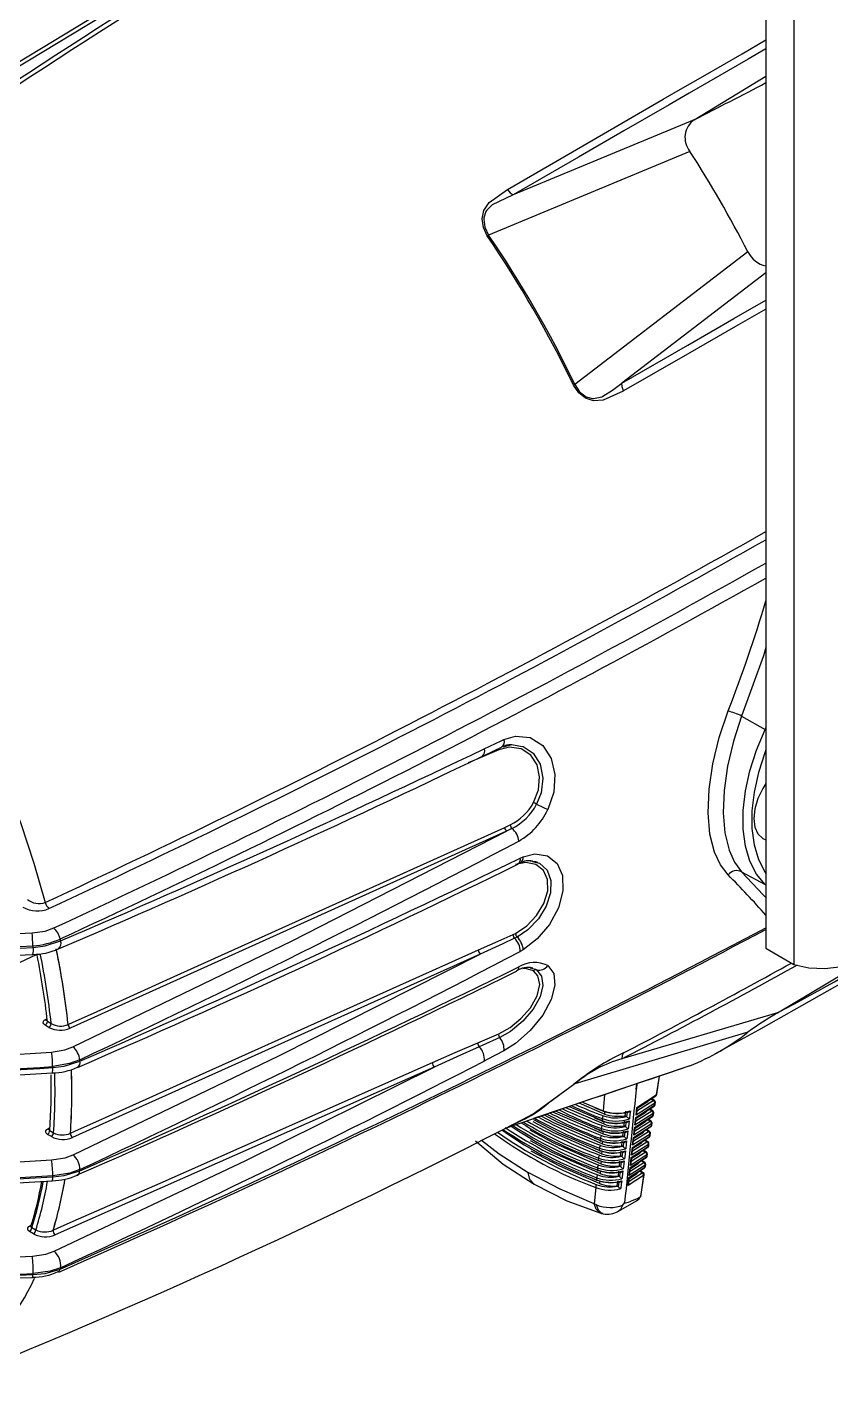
# Model space of a CAD drawing. Extents: x 6 to 134, y 1 to 99.
# Drawn here: x 16.5 to 20.31, y 8.55 to 15.04 of the extents above; entities that cross this region are included whole.
import ezdxf

# ---------------------------------------------------------------- set-up
doc = ezdxf.new("R2010")
doc.units = 0
doc.header["$MEASUREMENT"] = 0
doc.layers.add('OBJECT', color=7, linetype='CONTINUOUS')

msp = doc.modelspace()

# ---------------------------------------------------------------- linework, layer by layer
at = {"layer": 'OBJECT'}
for p, q in [((20.0011, 18.0055), (20.0011, 10.679)), ((20.1341, 17.9288), (20.1341, 10.6023)), ((17.4294, 15.4469), (14.4238, 13.6277)), ((19.6613, 14.6071), (20.0011, 14.8134)), ((19.6613, 14.6071), (18.8026, 14.2508)), ((19.6411, 14.4569), (18.685, 14.0604)), ((18.8025, 14.2507), (18.8026, 14.2508)), ((19.9161, 13.9806), (19.0946, 13.351)), ((20.0011, 13.8808), (19.3183, 13.3576)), ((19.3183, 13.3576), (19.3182, 13.3575)), ((19.8863, 11.7798), (19.9977, 11.716)), ((19.9977, 11.716), (20.0011, 11.7233)), ((20.0011, 11.7141), (19.9977, 11.716)), ((18.7339, 11.6203), (18.6357, 11.5776)), ((18.6357, 11.5776), (18.5892, 11.5576)), ((18.7714, 11.2346), (16.7009, 10.3001)), ((18.7625, 11.252), (18.7883, 11.2636)), ((18.7969, 11.2465), (18.7714, 11.2346)), ((18.8363, 11.1063), (18.8504, 11.1126)), ((18.8248, 11.0784), (18.8356, 11.083)), ((19.8863, 11.0418), (19.9977, 10.9806)), ((20.0011, 10.9791), (19.9977, 10.9806)), ((20.0011, 10.9773), (19.9977, 10.9806)), ((15.5264, 10.7092), (16.5206, 10.7514)), ((18.8025, 10.7442), (18.8138, 10.7494)), ((18.8213, 10.7321), (18.8093, 10.7263)), ((16.5406, 10.6479), (15.5492, 10.1844)), ((18.6465, 10.6516), (16.7119, 9.7822)), ((18.8504, 10.6721), (18.8363, 10.6642)), ((20.0011, 10.679), (20.1341, 10.6023)), ((20.0563, 10.3721), (20.5529, 10.6697)), ((16.5822, 10.34), (16.5918, 10.3461)), ((16.5934, 10.3329), (16.6116, 10.322)), ((20.0563, 10.3721), (19.3183, 10.1548)), ((16.601, 10.3039), (16.5828, 10.3147)), ((18.6357, 10.2312), (18.7339, 10.2733)), ((19.9161, 10.2804), (19.0946, 10.0355)), ((15.6444, 10.1275), (16.6133, 10.1866)), ((19.3182, 10.1548), (19.3183, 10.1548)), ((15.6474, 10.0325), (16.6166, 10.0875)), ((18.428, 10.1152), (16.6297, 9.3201)), ((19.6411, 10.1216), (18.8984, 9.871)), ((19.4944, 10.0719), (19.4807, 9.9835)), ((19.4832, 9.9868), (19.4965, 10.0726)), ((19.6411, 10.1216), (19.631, 10.1181)), ((19.3864, 10.0089), (19.3895, 10.0366)), ((19.2353, 9.893), (19.1152, 9.9441)), ((19.1315, 9.9496), (19.2289, 9.9085)), ((19.2364, 9.985), (19.2289, 9.9085)), ((19.3842, 9.8767), (19.4731, 9.9345)), ((19.4745, 9.9437), (19.3854, 9.8873)), ((19.3896, 9.9242), (19.4807, 9.9835)), ((19.3898, 9.9078), (19.4672, 9.9567)), ((19.3913, 9.9206), (19.4414, 9.9522)), ((19.3916, 9.9232), (19.4788, 9.9799)), ((19.4414, 9.9522), (19.4419, 9.956)), ((19.4439, 9.9555), (19.4441, 9.9574)), ((19.4672, 9.9567), (19.4544, 9.9641)), ((19.4722, 9.9572), (19.4571, 9.9659)), ((19.4731, 9.9345), (19.4745, 9.9437)), ((19.4756, 9.9378), (19.477, 9.947)), ((18.7663, 9.8263), (18.9011, 9.8719)), ((19.2318, 9.8459), (19.0522, 9.9229)), ((19.0678, 9.9281), (19.2243, 9.8618)), ((19.2253, 9.8712), (19.2243, 9.8618)), ((19.2362, 9.9052), (19.2353, 9.893)), ((19.3337, 9.885), (19.3362, 9.9066)), ((19.3395, 9.8817), (19.3337, 9.885)), ((19.3423, 9.8794), (19.3449, 9.9017)), ((19.3788, 9.8291), (19.4655, 9.8856)), ((19.467, 9.8948), (19.38, 9.8398)), ((19.38, 9.8398), (19.3842, 9.8767)), ((19.3808, 9.8281), (19.4636, 9.882)), ((19.3831, 9.8481), (19.3862, 9.8757)), ((19.3845, 9.8603), (19.4596, 9.9078)), ((19.3854, 9.8873), (19.3896, 9.9242)), ((19.3859, 9.8731), (19.4338, 9.9033)), ((19.3862, 9.8757), (19.4712, 9.931)), ((19.3885, 9.8956), (19.3916, 9.9232)), ((19.4338, 9.9033), (19.4343, 9.907)), ((19.4363, 9.9066), (19.4366, 9.9085)), ((19.457, 9.8594), (19.4421, 9.868)), ((19.4596, 9.9078), (19.4469, 9.9152)), ((19.4646, 9.9083), (19.4496, 9.9169)), ((19.4655, 9.8856), (19.467, 9.8948)), ((19.468, 9.8889), (19.4695, 9.8981)), ((16.5939, 9.8218), (16.6058, 9.8291)), ((16.6049, 9.8148), (16.623, 9.804)), ((19.2207, 9.8245), (19.2198, 9.8151)), ((19.2293, 9.8111), (19.2284, 9.7988)), ((19.2327, 9.8582), (19.2318, 9.8459)), ((19.3229, 9.79), (19.3254, 9.8116)), ((19.3283, 9.8375), (19.3308, 9.8591)), ((19.3337, 9.8344), (19.3283, 9.8375)), ((19.3309, 9.7847), (19.3336, 9.807)), ((19.3366, 9.832), (19.3393, 9.8543)), ((19.3734, 9.7816), (19.458, 9.8367)), ((19.3737, 9.7652), (19.4445, 9.81)), ((19.4594, 9.8459), (19.3746, 9.7923)), ((19.3746, 9.7923), (19.3788, 9.8291)), ((19.3751, 9.778), (19.4186, 9.8055)), ((19.3754, 9.7806), (19.456, 9.8331)), ((19.3777, 9.8006), (19.3808, 9.8282)), ((19.3791, 9.8128), (19.4521, 9.8589)), ((19.3805, 9.8255), (19.4262, 9.8544)), ((19.4186, 9.8055), (19.4192, 9.8091)), ((19.4211, 9.8088), (19.4214, 9.8106)), ((19.4262, 9.8544), (19.4268, 9.8581)), ((19.4287, 9.8577), (19.429, 9.8595)), ((19.4445, 9.81), (19.4318, 9.8173)), ((19.4494, 9.8105), (19.4345, 9.8191)), ((19.4521, 9.8589), (19.4394, 9.8663)), ((19.458, 9.8367), (19.4594, 9.8459)), ((19.4605, 9.8399), (19.4619, 9.8492)), ((16.6124, 9.7859), (16.5943, 9.7967)), ((19.2162, 9.7778), (19.2153, 9.7684)), ((19.2259, 9.7641), (19.2251, 9.7518)), ((19.3176, 9.7424), (19.32, 9.7641)), ((19.322, 9.7399), (19.3176, 9.7424)), ((19.3279, 9.7871), (19.3229, 9.79)), ((19.3252, 9.7373), (19.3279, 9.7597)), ((19.3626, 9.6866), (19.4428, 9.7388)), ((19.4442, 9.7481), (19.3638, 9.6973)), ((19.368, 9.7341), (19.4504, 9.7877)), ((19.3683, 9.7177), (19.4369, 9.7611)), ((19.4518, 9.797), (19.3692, 9.7448)), ((19.3692, 9.7448), (19.3734, 9.7816)), ((19.3698, 9.7305), (19.4111, 9.7566)), ((19.37, 9.7331), (19.4485, 9.7842)), ((19.3723, 9.7531), (19.3754, 9.7806)), ((19.4111, 9.7566), (19.4116, 9.7602)), ((19.4136, 9.7599), (19.4138, 9.7616)), ((19.4369, 9.7611), (19.4243, 9.7684)), ((19.4419, 9.7616), (19.427, 9.7702)), ((19.4428, 9.7388), (19.4442, 9.7481)), ((19.4453, 9.7421), (19.4468, 9.7514)), ((19.4504, 9.7877), (19.4518, 9.797)), ((19.4529, 9.791), (19.4543, 9.8003)), ((15.6445, 9.6163), (16.6137, 9.6752)), ((19.2072, 9.6845), (19.2063, 9.675)), ((19.2117, 9.7312), (19.2108, 9.7217)), ((19.2226, 9.7171), (19.2217, 9.7047)), ((19.3122, 9.6949), (19.3146, 9.7166)), ((19.3161, 9.6926), (19.3122, 9.6949)), ((19.3195, 9.6899), (19.3222, 9.7124)), ((19.3573, 9.6391), (19.4352, 9.6898)), ((19.4367, 9.6992), (19.3585, 9.6497)), ((19.3585, 9.6497), (19.3626, 9.6866)), ((19.3593, 9.6381), (19.4333, 9.6863)), ((19.3615, 9.6581), (19.3647, 9.6856)), ((19.3629, 9.6702), (19.4294, 9.7122)), ((19.3638, 9.6973), (19.368, 9.7341)), ((19.3644, 9.683), (19.4035, 9.7077)), ((19.3647, 9.6856), (19.4409, 9.7352)), ((19.3669, 9.7056), (19.37, 9.7331)), ((19.4035, 9.7077), (19.404, 9.7112)), ((19.406, 9.711), (19.4063, 9.7127)), ((19.4294, 9.7122), (19.4167, 9.7195)), ((19.4343, 9.7127), (19.4194, 9.7213)), ((19.4352, 9.6898), (19.4367, 9.6992)), ((19.4377, 9.6931), (19.4392, 9.7025)), ((19.2028, 9.6379), (19.2019, 9.6284)), ((19.2162, 9.6236), (19.2153, 9.6104)), ((19.2193, 9.67), (19.2185, 9.6575)), ((19.3014, 9.5999), (19.3039, 9.6215)), ((19.3068, 9.6474), (19.3092, 9.6691)), ((19.3102, 9.6454), (19.3068, 9.6474)), ((19.3079, 9.5952), (19.3107, 9.6178)), ((19.3137, 9.6426), (19.3164, 9.6651)), ((19.3519, 9.5915), (19.4276, 9.6409)), ((19.3522, 9.5752), (19.4142, 9.6144)), ((19.4291, 9.6503), (19.3531, 9.6022)), ((19.3531, 9.6022), (19.3573, 9.6391)), ((19.3536, 9.588), (19.3883, 9.6099)), ((19.3539, 9.5906), (19.4257, 9.6373)), ((19.3562, 9.6105), (19.3593, 9.6381)), ((19.3575, 9.6227), (19.4218, 9.6633)), ((19.359, 9.6355), (19.3959, 9.6588)), ((19.3883, 9.6099), (19.3889, 9.6133)), ((19.3909, 9.6132), (19.3911, 9.6148)), ((19.3959, 9.6588), (19.3965, 9.6623)), ((19.3984, 9.6621), (19.3987, 9.6637)), ((19.4142, 9.6144), (19.4017, 9.6217)), ((19.4192, 9.6149), (19.4044, 9.6234)), ((19.4218, 9.6633), (19.4092, 9.6706)), ((19.4267, 9.6638), (19.4119, 9.6723)), ((19.4276, 9.6409), (19.4291, 9.6503)), ((19.4301, 9.6442), (19.4316, 9.6536)), ((19.1939, 9.5446), (19.1866, 9.4672)), ((19.1983, 9.5912), (19.1974, 9.5817)), ((19.213, 9.5765), (19.2121, 9.5632)), ((19.296, 9.5524), (19.2985, 9.574)), ((19.2983, 9.551), (19.296, 9.5524)), ((19.3043, 9.5982), (19.3014, 9.5999)), ((19.302, 9.5479), (19.3048, 9.5706)), ((19.4215, 9.6014), (19.3477, 9.5547)), ((19.3477, 9.5547), (19.3519, 9.5915)), ((19.3508, 9.563), (19.3539, 9.5906)), ((19.4215, 9.6014), (19.4058, 9.4998)), ((19.4084, 9.5034), (19.424, 9.6047)), ((19.3015, 9.432), (19.3881, 9.482)), ((19.4058, 9.4998), (19.4056, 9.4997)), ((19.1982, 9.462), (19.1866, 9.4672)), ((19.2204, 9.4217), (19.2291, 9.4199)), ((19.3231, 9.4611), (19.3312, 9.4714)), ((16.5081, 9.3618), (16.5168, 9.3671)), ((16.5147, 9.3606), (16.5145, 9.36)), ((16.5199, 9.3544), (16.5386, 9.3432)), ((16.528, 9.325), (16.5093, 9.3362)), ((15.5284, 9.1744), (16.5223, 9.2185))]:
    msp.add_line(p, q, dxfattribs=at)
at = {"layer": 'OBJECT', "flags": 128}
for points in [[(14.4135, 13.6453), (14.4347, 13.6581), (14.5197, 13.7096), (14.8596, 13.9153), (16.2193, 14.7383), (17.419, 15.4645)], [(18.775, 14.2762), (19.0838, 14.4549), (19.2994, 14.5796), (19.5142, 14.7039), (19.6079, 14.7581), (19.7014, 14.8122), (19.888, 14.92), (20.0011, 14.9853)], [(20.0011, 14.9426), (19.9173, 14.8942), (19.7305, 14.7864), (19.6368, 14.7323), (19.543, 14.6781), (19.3278, 14.554), (19.1118, 14.4293), (18.8025, 14.2507)], [(18.6797, 14.0572), (18.6612, 14.0961), (18.6551, 14.1366), (18.6631, 14.176), (18.6893, 14.2145), (18.775, 14.2762)], [(18.8026, 14.2508), (18.8026, 14.2508), (18.7998, 14.2496), (18.7035, 14.2031), (18.677, 14.178), (18.6728, 14.1713), (18.6633, 14.1418), (18.6627, 14.1354), (18.6676, 14.0971), (18.685, 14.0604), (18.685, 14.0604)], [(18.775, 14.2762), (18.7881, 14.261), (18.8025, 14.2507)], [(19.3182, 13.3575), (19.6317, 13.5385), (19.8493, 13.6642), (20.0011, 13.7518)], [(20.0011, 13.7096), (19.8573, 13.6267), (19.6398, 13.5015), (19.3264, 13.321)], [(14.7243, 13.5876), (14.8685, 13.4876), (15.0113, 13.3771), (15.1522, 13.2565), (15.2904, 13.1265), (15.4254, 12.9876), (15.5564, 12.8405), (15.6829, 12.6858), (15.8043, 12.5244), (15.92, 12.3569), (16.0295, 12.1841), (16.1323, 12.0068), (16.2279, 11.8259), (16.3159, 11.6421), (16.3958, 11.4564), (16.4673, 11.2696), (16.53, 11.0825), (16.5837, 10.8961)], [(19.3264, 13.321), (19.3237, 13.3194), (19.2302, 13.2776), (19.1834, 13.2742), (19.1459, 13.2867), (19.1137, 13.3123), (19.0892, 13.348)], [(19.0946, 13.351), (19.0946, 13.351), (19.1178, 13.3173), (19.1486, 13.2939), (19.179, 13.2852), (19.1842, 13.285), (19.2225, 13.2933), (19.2274, 13.2956), (19.2737, 13.3241), (19.3183, 13.3576), (19.3183, 13.3576)], [(19.3264, 13.321), (19.3199, 13.3399), (19.3182, 13.3575)], [(20.0011, 12.104), (19.9892, 12.0653), (19.8863, 11.7798)], [(19.822, 11.0264), (19.7853, 11.0742), (19.7573, 11.1343), (19.7359, 11.2204), (19.7272, 11.3203), (19.7315, 11.4329), (19.7488, 11.5534), (19.7792, 11.6786), (19.822, 11.8042)], [(19.8863, 11.7798), (19.8469, 11.6606), (19.8191, 11.542), (19.8031, 11.4275), (19.7992, 11.3208), (19.8072, 11.226), (19.8269, 11.1443), (19.8526, 11.0872), (19.8863, 11.0418)], [(19.9977, 10.9806), (19.9566, 11.0305), (19.9251, 11.0919), (19.9037, 11.1636), (19.8929, 11.244), (19.8929, 11.3316), (19.9037, 11.4245), (19.9251, 11.5208), (19.9566, 11.6187), (19.9977, 11.716)], [(18.6552, 11.5881), (18.7106, 11.6146), (18.7479, 11.6315)], [(18.6657, 11.6248), (18.7454, 11.6625), (18.7591, 11.6689)], [(18.8989, 11.3699), (18.9222, 11.43), (18.9282, 11.4911), (18.9161, 11.5478), (18.8861, 11.5943), (18.8406, 11.6246), (18.7849, 11.6329), (18.7339, 11.6203)], [(18.7546, 11.6344), (18.796, 11.6443), (18.8379, 11.6375)], [(18.7591, 11.6689), (18.8134, 11.6847), (18.8835, 11.6773), (18.9427, 11.6396), (18.9829, 11.5785), (19.0006, 11.5022), (18.9949, 11.419), (18.9669, 11.3361)], [(18.8379, 11.6375), (18.8505, 11.6354), (18.8981, 11.6038), (18.9312, 11.5517), (18.9439, 11.4859), (18.9348, 11.4161), (18.9133, 11.3622)], [(20.0011, 11.619), (19.9961, 11.6056), (19.9658, 11.5117), (19.9453, 11.4192), (19.9349, 11.33), (19.9349, 11.246), (19.9453, 11.1687), (19.9658, 11.1), (19.9961, 11.041), (20.0011, 11.0335)], [(20.0011, 11.4595), (19.9867, 11.4366), (19.9636, 11.3885), (19.9491, 11.3396), (19.9442, 11.2933), (19.9491, 11.2527), (19.9636, 11.2206), (19.9867, 11.1992), (20.0011, 11.1929)], [(16.692, 10.3174), (16.7159, 10.3282), (16.8116, 10.3714), (17.1946, 10.5443), (18.7625, 11.252)], [(16.7149, 10.2112), (17.7542, 10.7145), (18.7714, 11.2346)], [(18.8504, 11.1126), (18.905, 11.1259), (18.9653, 11.1164), (19.0108, 11.0807), (19.0364, 11.0233), (19.0387, 10.9505), (19.0171, 10.8699), (18.9743, 10.7911), (18.9165, 10.723), (18.8504, 10.6721)], [(20.1341, 10.6023), (20.205, 10.5855), (20.2815, 10.5824), (20.3624, 10.5931), (20.4466, 10.6173), (20.5326, 10.6548), (20.6194, 10.7048), (20.7055, 10.7668), (20.7896, 10.8397), (20.8706, 10.9225), (20.947, 11.0139), (21.018, 11.1125)], [(18.8138, 10.7494), (18.8672, 10.7849), (18.914, 10.834), (18.9487, 10.8917), (18.9664, 10.9509), (18.9652, 11.0049), (18.9459, 11.048), (18.9107, 11.0759), (18.8633, 11.0851), (18.8138, 11.0755)], [(18.8944, 11.0898), (18.9268, 11.0822), (18.9632, 11.0498), (18.9818, 11.0008), (18.9803, 10.9416), (18.9596, 10.8786), (18.922, 10.8181), (18.8718, 10.7662), (18.8213, 10.7321)], [(18.9189, 11.0849), (18.9108, 11.0888), (18.8834, 11.0925)], [(19.8863, 11.0418), (19.9889, 10.9327), (20.0011, 10.9188)], [(16.5206, 10.7514), (16.583, 10.7606), (16.6235, 10.775)], [(16.5264, 10.6826), (16.5835, 10.6908), (16.6563, 10.7137)], [(18.6375, 10.6713), (18.7454, 10.7192), (18.8025, 10.7442)], [(18.8093, 10.7263), (18.753, 10.7006), (18.6465, 10.6516)], [(15.5303, 10.6083), (16.1621, 10.6335), (16.5246, 10.6496)], [(16.7029, 9.8021), (16.7269, 9.8129), (16.8228, 9.856), (17.2064, 10.0282), (18.6375, 10.6713)], [(16.7154, 9.6997), (17.6906, 10.1683), (18.6465, 10.6516)], [(18.9669, 10.5968), (18.9949, 10.5589), (19.0006, 10.5034), (18.9829, 10.4354), (18.9427, 10.3614), (18.8835, 10.2889), (18.8134, 10.2273), (18.7591, 10.193)], [(18.8989, 10.5714), (18.8605, 10.5835), (18.8477, 10.582)], [(18.8828, 10.5868), (18.9078, 10.5799), (18.9133, 10.5767)], [(19.7586, 10.179), (19.968, 10.2925), (20.4956, 10.5916)], [(18.7339, 10.2733), (18.7877, 10.3032), (18.8394, 10.3453), (18.8846, 10.3972), (18.9161, 10.4535), (18.9284, 10.5063), (18.92, 10.548), (18.8989, 10.5714)], [(18.9133, 10.5767), (18.9377, 10.5464), (18.9436, 10.5025), (18.9302, 10.449), (18.8979, 10.3906), (18.8492, 10.3334), (18.7903, 10.2847), (18.7388, 10.2553)], [(16.5828, 10.3147), (16.5769, 10.3198), (16.574, 10.3257), (16.5746, 10.3318), (16.5786, 10.3374), (16.5822, 10.34)], [(16.5887, 10.3401), (16.5888, 10.339), (16.5886, 10.3383)], [(16.6133, 10.1866), (16.6768, 10.1972), (16.7149, 10.2112)], [(18.4193, 10.1369), (18.5277, 10.1845), (18.6357, 10.2312)], [(18.6418, 10.2117), (18.5351, 10.1638), (18.428, 10.1152)], [(18.7388, 10.2553), (18.6557, 10.218), (18.6418, 10.2117)], [(18.7591, 10.193), (18.6795, 10.1514), (18.6657, 10.1443)], [(16.7471, 10.1497), (16.699, 10.1318), (16.6186, 10.1179)], [(16.619, 10.113), (16.6739, 10.1202), (16.7477, 10.1431)], [(16.6211, 9.3423), (16.6453, 9.3529), (16.7418, 9.3955), (17.1278, 9.5658), (18.4193, 10.1369)], [(19.3264, 10.183), (19.3199, 10.1712), (19.3182, 10.1548)], [(16.6255, 9.2422), (17.5354, 9.6719), (18.428, 10.1152)], [(18.8465, 9.8672), (18.898, 9.8934), (19.0892, 10.0332)], [(19.0946, 10.0355), (19.0946, 10.0355), (18.9694, 9.9439)], [(18.8994, 9.8672), (19.0171, 9.8046), (19.2108, 9.7217)], [(19.2251, 9.7518), (18.9981, 9.8502), (18.9357, 9.8836)], [(18.9501, 9.8884), (19.0147, 9.8539), (19.2153, 9.7684)], [(19.2284, 9.7988), (19.0012, 9.8968), (18.991, 9.9022)], [(19.0053, 9.907), (19.0124, 9.9032), (19.2198, 9.8151)], [(19.2342, 9.9056), (19.2332, 9.9049), (19.2322, 9.9044), (19.2313, 9.9043), (19.2305, 9.9046), (19.2299, 9.9051), (19.2294, 9.906), (19.229, 9.9072), (19.2289, 9.9085)], [(19.3395, 9.8817), (19.342, 9.8797), (19.3423, 9.8794)], [(19.3583, 9.9074), (19.3564, 9.8922), (19.3538, 9.8706)], [(16.5943, 9.7967), (16.5885, 9.8016), (16.5857, 9.8074), (16.5863, 9.8134), (16.5902, 9.8189), (16.5939, 9.8218)], [(16.6005, 9.821), (16.6005, 9.8208), (16.6002, 9.8198)], [(16.6007, 9.821), (16.6006, 9.8197), (16.602, 9.817), (16.6049, 9.8148)], [(19.2185, 9.6575), (18.9916, 9.7572), (18.8827, 9.8158)], [(19.2217, 9.7047), (18.9949, 9.8036), (18.8972, 9.8561)], [(19.2252, 9.8122), (19.2242, 9.8114), (19.2232, 9.811), (19.2223, 9.8109), (19.2215, 9.8111), (19.2208, 9.8117), (19.2203, 9.8126), (19.22, 9.8137), (19.2198, 9.8151)], [(19.2297, 9.8589), (19.2287, 9.8581), (19.2277, 9.8577), (19.2268, 9.8576), (19.226, 9.8578), (19.2253, 9.8584), (19.2248, 9.8593), (19.2245, 9.8604), (19.2243, 9.8618)], [(19.3337, 9.8344), (19.3363, 9.8324), (19.3366, 9.832)], [(19.3467, 9.8126), (19.3448, 9.7974), (19.3421, 9.7759)], [(19.3525, 9.86), (19.3506, 9.8448), (19.348, 9.8232)], [(18.6246, 9.7652), (18.7558, 9.6558), (18.9018, 9.5599)], [(18.6522, 9.7683), (18.7359, 9.7039), (18.8739, 9.6162)], [(19.2153, 9.6104), (18.9882, 9.7108), (18.885, 9.7666)], [(19.2207, 9.7655), (19.2197, 9.7647), (19.2187, 9.7643), (19.2178, 9.7642), (19.217, 9.7644), (19.2163, 9.765), (19.2158, 9.7659), (19.2154, 9.767), (19.2153, 9.7684)], [(19.322, 9.7399), (19.3246, 9.7378), (19.3252, 9.7373)], [(19.3279, 9.7871), (19.3305, 9.7851), (19.3309, 9.7847)], [(19.3408, 9.7652), (19.339, 9.7501), (19.3363, 9.7285)], [(16.6137, 9.6752), (16.6776, 9.6857), (16.7154, 9.6997)], [(19.2121, 9.5632), (19.0236, 9.6451), (18.8873, 9.7173)], [(19.2118, 9.6721), (19.2107, 9.6713), (19.2097, 9.6709), (19.2088, 9.6708), (19.208, 9.671), (19.2073, 9.6716), (19.2068, 9.6725), (19.2065, 9.6736), (19.2063, 9.675)], [(19.2162, 9.7187), (19.2152, 9.718), (19.2142, 9.7176), (19.2133, 9.7175), (19.2125, 9.7177), (19.2118, 9.7183), (19.2113, 9.7192), (19.2109, 9.7203), (19.2108, 9.7217)], [(19.3161, 9.6926), (19.3188, 9.6906), (19.3195, 9.6899)], [(19.335, 9.7178), (19.3331, 9.7027), (19.3304, 9.6811)], [(16.6186, 9.5952), (16.6739, 9.6016), (16.7471, 9.6236)], [(16.7477, 9.6296), (16.6998, 9.6123), (16.619, 9.5996)], [(19.1866, 9.4672), (19.0253, 9.5368), (18.8739, 9.6162)], [(18.9021, 9.5605), (18.882, 9.5818), (18.8739, 9.6162)], [(19.2073, 9.6254), (19.2063, 9.6246), (19.2053, 9.6242), (19.2044, 9.6241), (19.2035, 9.6244), (19.2029, 9.6249), (19.2023, 9.6258), (19.202, 9.627), (19.2019, 9.6284)], [(19.3102, 9.6454), (19.3129, 9.6433), (19.3137, 9.6426)], [(19.3232, 9.6232), (19.3212, 9.608), (19.3185, 9.5865)], [(19.3291, 9.6705), (19.3272, 9.6554), (19.3245, 9.6338)], [(15.6474, 9.5212), (15.6853, 9.5233), (16.6162, 9.5764)], [(15.6497, 9.5394), (15.7541, 9.5454), (16.172, 9.5694), (16.6186, 9.5952)], [(16.619, 9.5996), (16.5145, 9.5932), (16.0967, 9.5674), (15.6498, 9.5399)], [(18.9018, 9.5599), (19.0578, 9.4814), (19.2188, 9.4222)], [(19.2029, 9.5787), (19.2019, 9.578), (19.2009, 9.5775), (19.1999, 9.5774), (19.1991, 9.5777), (19.1984, 9.5783), (19.1979, 9.5791), (19.1976, 9.5803), (19.1974, 9.5817)], [(19.2983, 9.551), (19.3011, 9.5489), (19.302, 9.5479)], [(19.3043, 9.5982), (19.307, 9.5961), (19.3079, 9.5952)], [(19.3172, 9.5758), (19.3153, 9.5607), (19.3125, 9.5392)], [(19.4058, 9.4998), (19.4076, 9.5015), (19.4083, 9.5035)], [(19.2191, 9.4236), (19.2132, 9.4245), (19.1963, 9.4413), (19.1866, 9.4672)], [(19.2298, 9.4215), (19.222, 9.4224), (19.2073, 9.4376), (19.1982, 9.462)], [(19.3012, 9.4326), (19.3134, 9.4423), (19.3231, 9.4611)], [(16.5093, 9.3362), (16.503, 9.3415), (16.5001, 9.3477), (16.5008, 9.354), (16.505, 9.3595), (16.5081, 9.3618)], [(16.5149, 9.3609), (16.5147, 9.3583), (16.5164, 9.3561), (16.5199, 9.3544)], [(16.5223, 9.2185), (16.5856, 9.228), (16.6255, 9.2422)], [(16.5246, 9.1315), (16.5828, 9.137), (16.6541, 9.1579)], [(16.6563, 9.1645), (16.6061, 9.1473), (16.5264, 9.137)], [(16.6463, 9.1464), (16.6462, 9.1464), (16.6444, 9.1454)]]:
    msp.add_lwpolyline(points, dxfattribs=at)
at = {"layer": 'OBJECT'}
for centre, radius, start, end in [((44.0406, -27.3935), 50.4077, 119.94158, 125.57753), ((43.9747, -27.293), 50.2674, 119.93387, 125.58395), ((10.8929, 32.0007), 19.4787, 296.75319, 297.87843), ((19.7206, 14.5227), 0.1032, 125.09091, 219.60329), ((14.5554, 11.2032), 6.0375, 27.38934, 32.61065), ((18.4842, 14.3911), 0.3869, 300.34855, 301.26219), ((13.936, 10.8456), 5.7286, 25.90089, 34.0991), ((14.4924, 11.1668), 5.0942, 25.38835, 34.61164), ((20.0247, 14.0319), 0.1201, 205.26039, 258.67656), ((19.2817, 13.0098), 0.3891, 118.73981, 119.64853), ((-4.1197, 55.3367), 49.0266, 294.9793, 299.47184), ((-3.8011, 54.73), 48.3754, 294.94484, 299.47419), ((-3.6718, 54.5533), 48.2539, 294.87206, 299.37942), ((-3.9151, 55.0986), 48.9112, 294.86881, 299.27304), ((14.2082, 14.0215), 6.0358, 338.44784, 343.69296), ((19.6188, 11.1712), 0.6649, 66.27053, 72.20594), ((-3.923, 58.7731), 52.2801, 293.18082, 295.59898), ((18.6354, 11.6137), 0.0322, 307.16119, 20.09113), ((18.7511, 11.6234), 0.0175, 174.61154, 190.18509), ((18.7273, 11.6584), 0.0334, 307.7955, 18.24478), ((18.7889, 11.5649), 0.0784, 86.12551, 121.47841), ((-2.7626, 56.0431), 49.3447, 293.16177, 295.72368), ((18.6812, 11.4857), 0.2466, 295.73586, 331.97509), ((18.6818, 11.4787), 0.2592, 296.36121, 333.27997), ((18.6279, 10.8472), 0.5887, 61.00038, 62.58941), ((25.6245, 25.1076), 15.2963, 243.97608, 244.19926), ((18.6637, 11.4772), 0.3344, 299.83222, 335.04149), ((18.7896, 11.255), 0.0273, 186.2975, 228.22951), ((18.8156, 11.2666), 0.0275, 186.271, 227.05029), ((18.7417, 11.1767), 0.089, 6.75922, 51.6738), ((-5.8292, 58.0883), 52.9886, 295.21774, 297.73408), ((-5.1465, 60.3615), 54.7836, 293.55623, 295.96192), ((18.8095, 11.101), 0.0273, 305.18075, 11.15479), ((18.8212, 11.109), 0.0295, 298.78675, 7.00202), ((-1.7792, 52.9847), 46.6982, 293.35975, 296.18246), ((18.8772, 11.0081), 0.0855, 78.16665, 119.24144), ((19.8636, 10.9944), 0.0525, 64.38799, 142.4549), ((16.7734, 7.9767), 4.3121, 41.53659, 45.01039), ((16.5541, 10.979), 0.0881, 230.9654, 289.67846), ((16.5462, 10.9959), 0.1398, 240.51043, 293.10717), ((16.6354, 10.9076), 0.0529, 192.5832, 229.51181), ((-4.0011, 56.1503), 51.3315, 293.72763, 297.87815), ((15.9059, 10.6806), 0.6188, 0.87784, 6.57228), ((16.4951, 11.0792), 0.3903, 274.34005, 294.04909), ((16.5629, 10.7043), 0.0931, 11.46022, 49.40082), ((16.6241, 10.7019), 0.0343, 310.09522, 20.19138), ((-3.4456, 54.8916), 49.9662, 293.71163, 297.98577), ((12.3911, 9.7149), 4.3805, 13.18006, 13.30198), ((18.8296, 10.7443), 0.0271, 180.27747, 221.65563), ((18.7486, 10.663), 0.0877, 0.82419, 46.16613), ((18.843, 10.7518), 0.0294, 184.65023, 222.11576), ((18.7566, 10.6636), 0.0942, 5.21104, 46.6734), ((8.3086, 32.1591), 24.7523, 298.33375, 299.96363), ((11.9784, 113.4835), 102.8939, 271.977969, 272.532392), ((12.1309, 112.1779), 101.5905, 271.918401, 272.479814), ((12.3404, 9.6884), 4.3025, 13.35947, 13.46189), ((16.4331, 10.671), 0.094, 346.72759, 7.07999), ((16.5257, 10.9403), 0.2905, 269.7747, 294.45182), ((13.0413, 9.942), 3.5735, 6.27922, 11.37207), ((12.9984, 9.9266), 3.6348, 6.24505, 11.52785), ((13.0389, 9.9282), 3.6738, 6.0805, 11.74903), ((13.0126, 9.924), 3.7001, 6.10143, 11.66234), ((-5.841, 57.8558), 53.2542, 295.09799, 297.60591), ((18.6644, 10.6717), 0.0268, 180.86171, 228.38853), ((-5.3415, 59.9288), 54.941, 293.70589, 296.10095), ((18.8727, 10.4949), 0.093, 75.85792, 125.4895), ((18.8074, 10.5903), 0.0227, 300.33789, 0.74484), ((18.9039, 10.4733), 0.1387, 63.00168, 122.18478), ((18.9251, 10.6265), 0.0512, 256.63357, 324.63989), ((4.0101, 39.817), 33.3794, 297.29731, 298.91876), ((4.292, 39.2444), 32.72, 297.35414, 298.93526), ((-3.6307, 56.2435), 50.8921, 293.58937, 296.17559), ((18.9102, 10.5627), 0.0143, 77.46136, 142.34826), ((16.5867, 10.3462), 0.00768, 233.78079, 296.82533), ((16.57, 10.3344), 0.0235, 303.09069, 356.31675), ((16.5976, 10.3405), 0.00865, 183.01666, 241.49685), ((16.5882, 10.3235), 0.0235, 303.09076, 356.31668), ((16.6563, 10.3971), 0.0874, 239.28314, 293.94001), ((20.6467, 9.3168), 1.2093, 119.22437, 127.16811), ((16.6548, 10.4021), 0.112, 241.31622, 294.31188), ((16.7004, 10.2988), 0.0205, 114.44906, 115.19238), ((16.7182, 10.3204), 0.0267, 186.62657, 229.51981), ((16.7191, 10.3204), 0.0273, 186.36059, 228.22876), ((18.7589, 10.2705), 0.0252, 173.73366, 217.15498), ((19.2, 11.2028), 1.1677, 292.19049, 307.82025), ((16.6544, 10.1402), 0.0933, 5.83638, 49.55906), ((18.6611, 10.2284), 0.0255, 173.7662, 220.79988), ((18.5838, 10.1532), 0.0824, 353.77253, 45.23908), ((18.6779, 10.2011), 0.0815, 354.29222, 41.66298), ((16.1065, 10.1127), 0.5121, 0.57773, 8.2984), ((-4.7847, 55.6881), 51.2266, 294.74318, 297.2438), ((16.7216, 10.1368), 0.0269, 304.14907, 13.49202), ((13.3162, 9.8617), 3.4431, 4.68767, 4.79865), ((18.4452, 10.1346), 0.0259, 174.88253, 228.68706), ((19.8002, 9.17), 1.1183, 115.06415, 129.4775), ((19.4793, 9.5835), 0.5935, 105.74056, 130.40292), ((-34.4867, 852.2729), 843.7042, 273.4067583, 273.472675), ((-25.0858, 749.7983), 740.8601, 273.1519508, 273.2270255), ((13.9549, 10.0059), 2.6569, 355.87614, 1.58296), ((16.6139, 10.3797), 0.2919, 270.52065, 294.77419), ((16.5691, 10.1047), 0.0506, 339.95676, 9.50044), ((13.2594, 9.833), 3.3712, 4.76416, 4.84713), ((13.9393, 9.9959), 2.6905, 355.9103, 1.93496), ((13.9237, 9.994), 2.7857, 356.04757, 2.24803), ((13.9526, 9.9937), 2.757, 356.01587, 2.24184), ((153.0129, -387.0524), 418.9688, 108.562965, 108.669339), ((19.1082, 9.9961), 0.0417, 109.00319, 117.05738), ((67.8927, 4.7519), 48.7903, 173.81454, 174.4491), ((18.5786, 10.4058), 0.605, 291.10391, 310.23265), ((19.6688, 11.1176), 1.323, 243.61024, 250.41082), ((19.4701, 9.9527), 0.00496, 65.35684, 125.28429), ((19.4603, 9.9443), 0.0143, 357.72348, 60.92426), ((19.4657, 9.9394), 0.01, 303.06007, 351.19813), ((19.4685, 9.9347), 0.00462, 305.64027, 357.52622), ((19.4672, 9.9485), 0.01, 351.19813, 60.00269), ((19.471, 9.9388), 0.00472, 296.78044, 348.78199), ((19.4724, 9.9479), 0.00472, 296.75914, 348.80441), ((19.4733, 9.9883), 0.01, 303.06007, 351.19813), ((19.4761, 9.9837), 0.00462, 305.6399, 357.5266), ((19.4786, 9.9877), 0.00472, 296.77345, 348.78496), ((20.0362, 11.9264), 2.345, 241.12964, 249.41362), ((19.9068, 11.6431), 1.989, 241.65415, 249.68302), ((19.7811, 11.3647), 1.639, 242.38519, 250.00793), ((19.2445, 9.8713), 0.0193, 136.32074, 180.29282), ((19.2903, 10.0496), 0.1898, 249.95722, 289.52672), ((19.2951, 10.0871), 0.1904, 249.64132, 289.35626), ((19.2897, 10.0542), 0.1795, 250.78467, 286.09795), ((19.2946, 10.0776), 0.1823, 250.65428, 285.71076), ((19.2998, 10.0783), 0.1962, 250.79284, 279.93609), ((19.379, 9.9155), 0.0515, 224.50148, 240.66248), ((19.3465, 9.9164), 0.0148, 264.00454, 322.69414), ((19.4625, 9.9038), 0.00496, 65.34996, 125.29117), ((19.4527, 9.8954), 0.0143, 357.72292, 60.92482), ((19.4582, 9.8904), 0.01, 303.06007, 351.19813), ((19.4609, 9.8858), 0.00462, 305.63751, 357.5256), ((19.4596, 9.8996), 0.01, 351.19813, 60.00269), ((19.4634, 9.8898), 0.00472, 296.77552, 348.78618), ((19.4648, 9.899), 0.00472, 296.75914, 348.80441), ((4.2903, 38.0522), 31.722, 291.57754, 297.31412), ((16.5987, 9.8287), 0.00838, 235.39823, 284.41343), ((16.5815, 9.8163), 0.0235, 303.0905, 356.31677), ((16.5996, 9.8055), 0.0235, 303.09025, 356.31702), ((16.6649, 9.8846), 0.0908, 242.51081, 294.60573), ((19.8533, 11.3699), 1.9047, 234.58097, 249.85895), ((19.9794, 11.6518), 2.2036, 236.22136, 249.24095), ((19.8097, 11.3314), 1.8083, 235.81381, 250.35704), ((19.941, 11.6187), 2.1139, 237.38126, 249.56133), ((19.8142, 11.4049), 1.8336, 237.91831, 250.63862), ((19.9236, 11.6382), 2.0809, 238.9759, 249.86316), ((19.2868, 9.9943), 0.1913, 249.50095, 288.23739), ((19.2399, 9.8246), 0.0192, 136.09274, 180.28081), ((19.2862, 10.003), 0.1901, 249.86466, 288.978), ((19.291, 10.0407), 0.1909, 249.57171, 288.80102), ((19.2863, 9.984), 0.1823, 250.43038, 284.6572), ((19.2855, 10.0074), 0.1796, 250.67366, 285.55678), ((19.2904, 10.0308), 0.1823, 250.54474, 285.18734), ((19.2967, 10.0317), 0.1968, 250.75296, 279.24606), ((19.3348, 9.8221), 0.0152, 265.27496, 321.26624), ((19.3726, 9.8667), 0.05, 223.98901, 240.53376), ((19.3407, 9.8692), 0.015, 264.60952, 322.01224), ((19.4474, 9.806), 0.00496, 65.33137, 125.30514), ((19.4376, 9.7976), 0.0143, 357.72091, 60.92316), ((19.4444, 9.8018), 0.01, 351.19813, 60.00269), ((19.4549, 9.8549), 0.00496, 65.3395, 125.29701), ((19.4451, 9.8465), 0.0143, 357.72121, 60.92286), ((19.4506, 9.8415), 0.01, 303.06007, 351.19813), ((19.4533, 9.8369), 0.00462, 305.63687, 357.52623), ((19.452, 9.8507), 0.01, 351.19813, 60.00269), ((19.4558, 9.8409), 0.00472, 296.78264, 348.77979), ((19.4573, 9.8501), 0.00472, 296.76221, 348.80535), ((16.6658, 9.8841), 0.1118, 241.46154, 294.36287), ((16.7091, 9.7876), 0.0158, 113.0133, 113.96862), ((16.7288, 9.8022), 0.0261, 180.36771, 229.7226), ((16.7297, 9.8023), 0.0268, 180.30072, 228.40975), ((19.8729, 11.4001), 1.9758, 234.08999, 249.89962), ((19.2307, 9.7313), 0.019, 135.64414, 180.25275), ((19.2827, 9.9479), 0.1917, 249.42731, 287.66644), ((19.2353, 9.7779), 0.0191, 135.87012, 180.2651), ((19.282, 9.9564), 0.1903, 249.76962, 288.42147), ((19.2772, 9.9138), 0.1796, 250.44634, 284.4434), ((19.2821, 9.9371), 0.1823, 250.31277, 284.11904), ((19.2814, 9.9606), 0.1796, 250.56078, 285.00542), ((19.2904, 9.9368), 0.1962, 250.54317, 277.95105), ((19.2935, 9.9843), 0.1965, 250.65103, 278.60356), ((19.3601, 9.77), 0.0478, 223.09626, 240.11412), ((19.329, 9.7749), 0.0153, 265.87862, 320.57955), ((19.3666, 9.8187), 0.0494, 223.62392, 240.24616), ((19.4398, 9.7571), 0.00496, 65.35236, 125.28877), ((19.43, 9.7487), 0.0143, 357.72348, 60.92426), ((19.4354, 9.7436), 0.01, 303.06007, 351.19813), ((19.4382, 9.739), 0.00462, 305.65037, 357.50901), ((19.4369, 9.7529), 0.01, 351.19813, 60.00269), ((19.4407, 9.743), 0.00472, 296.7613, 348.80627), ((19.4421, 9.7523), 0.00472, 296.76679, 348.79676), ((19.443, 9.7925), 0.01, 303.06007, 351.19813), ((19.4458, 9.7879), 0.00462, 305.64597, 357.51342), ((19.4483, 9.7919), 0.00472, 296.75914, 348.80441), ((19.4497, 9.8012), 0.00472, 296.78492, 348.77751), ((16.1049, 9.6012), 0.5141, 359.82322, 8.26839), ((16.6565, 9.6301), 0.0912, 359.73683, 49.77679), ((19.2744, 9.855), 0.1924, 249.27343, 286.49921), ((19.2262, 9.6846), 0.0189, 135.41558, 180.2402), ((19.2738, 9.8631), 0.1906, 249.56296, 287.29234), ((19.2785, 9.9015), 0.1921, 249.35253, 287.08598), ((19.2779, 9.9097), 0.1904, 249.6676, 287.86094), ((19.2731, 9.8669), 0.1795, 250.3302, 283.87009), ((19.278, 9.8901), 0.1822, 250.18993, 283.57371), ((19.2873, 9.8892), 0.1958, 250.43101, 277.28579), ((19.354, 9.7218), 0.047, 222.68635, 239.85427), ((19.3231, 9.7279), 0.0155, 266.53582, 319.83383), ((19.4322, 9.7082), 0.00496, 65.34649, 125.29464), ((19.4224, 9.6998), 0.0143, 357.72179, 60.92595), ((19.4278, 9.6946), 0.01, 303.06007, 351.19813), ((19.4306, 9.69), 0.00462, 305.64358, 357.51241), ((19.4293, 9.704), 0.01, 351.19813, 60.00269), ((19.4331, 9.694), 0.00472, 296.759, 348.80784), ((19.4346, 9.7034), 0.00472, 296.76405, 348.7995), ((16.7257, 9.6225), 0.0215, 297.4097, 3.00952), ((14.1999, 9.8604), 2.5582, 354.68945, 354.82461), ((19.2703, 9.8086), 0.1928, 249.19308, 285.90198), ((19.2216, 9.6379), 0.0188, 135.18655, 180.22767), ((19.2697, 9.8163), 0.1906, 249.45419, 286.71642), ((19.2697, 9.7961), 0.1818, 249.93025, 282.45803), ((19.269, 9.8201), 0.1795, 250.21294, 283.28454), ((19.2738, 9.8432), 0.182, 250.06254, 283.01992), ((19.2812, 9.7926), 0.1938, 250.11588, 275.99174), ((19.2843, 9.8415), 0.1954, 250.31391, 276.60812), ((19.3113, 9.6337), 0.0159, 267.74234, 318.44926), ((19.3472, 9.6729), 0.0452, 222.08052, 239.78594), ((19.3172, 9.6808), 0.0157, 267.1412, 319.14207), ((19.4171, 9.6104), 0.00496, 65.34125, 125.30077), ((19.4073, 9.602), 0.0143, 357.72091, 60.92316), ((19.4142, 9.6062), 0.01, 351.19813, 60.00269), ((19.4247, 9.6593), 0.00496, 65.3395, 125.29701), ((19.4149, 9.6509), 0.0143, 357.72121, 60.92286), ((19.4203, 9.6457), 0.01, 303.06007, 351.19813), ((19.423, 9.6411), 0.00462, 305.63551, 357.52048), ((19.4217, 9.6551), 0.01, 351.19813, 60.00269), ((19.4255, 9.6451), 0.00472, 296.76841, 348.79916), ((19.427, 9.6545), 0.00472, 296.76841, 348.79916), ((15.052, 9.8332), 1.5373, 341.98243, 350.27744), ((14.7561, 9.9076), 1.8485, 342.58596, 349.47301), ((14.7449, 9.8997), 1.8781, 342.7635, 349.97078), ((16.6136, 9.867), 0.2902, 270.51304, 294.90527), ((16.5842, 9.5899), 0.0348, 336.99941, 8.8783), ((14.1266, 9.8295), 2.5029, 354.6301, 354.73109), ((14.7616, 9.9009), 1.9414, 343.27306, 350.55121), ((14.7627, 9.9008), 1.9405, 343.27216, 350.50021), ((19.2126, 9.5446), 0.0187, 134.73621, 180.19798), ((19.2615, 9.7228), 0.1906, 249.22231, 285.54231), ((19.2663, 9.7621), 0.1931, 249.10927, 285.29696), ((19.2171, 9.5913), 0.0188, 134.96133, 180.2125), ((19.2656, 9.7696), 0.1906, 249.3403, 286.13356), ((19.2608, 9.7263), 0.1793, 249.97239, 282.07678), ((19.2656, 9.749), 0.1815, 249.79292, 281.88738), ((19.2649, 9.7732), 0.1794, 250.09378, 282.68709), ((19.2782, 9.7446), 0.1931, 249.98078, 275.29177), ((19.335, 9.5768), 0.0439, 221.28118, 239.19833), ((19.3053, 9.5866), 0.0161, 268.37636, 317.72116), ((19.3413, 9.6251), 0.0448, 221.74132, 239.43689), ((19.4194, 9.6056), 0.00472, 296.78756, 348.77487), ((19.2618, 9.6207), 0.1709, 248.17631, 291.00967), ((19.2479, 9.5298), 0.1115, 260.52554, 298.87264), ((16.5129, 9.3685), 0.00817, 234.62572, 284.57217), ((16.4965, 9.3559), 0.0235, 303.09045, 356.31687), ((16.5152, 9.3447), 0.0235, 303.09053, 356.31683), ((16.5839, 9.4259), 0.1153, 241.02639, 293.44604), ((16.5809, 9.4322), 0.0985, 244.61184, 293.98301), ((16.6457, 9.3394), 0.025, 173.4866, 230.17886), ((16.6259, 9.3304), 0.0128, 111.79283, 112.95223), ((16.6466, 9.3394), 0.0257, 173.64517, 228.76866), ((15.8921, 9.1457), 0.6344, 359.21032, 6.59104), ((16.5697, 9.1751), 0.0872, 353.01655, 50.24457), ((16.6351, 9.1625), 0.0196, 304.79065, 346.29472), ((14.9373, 9.7162), 1.8054, 341.9855, 342.20589), ((12.2842, 95.85), 86.8348, 272.140977, 272.797931), ((10.2041, 137.6212), 128.645, 272.372514, 272.816154), ((9.8442, 142.2385), 133.2691, 272.445948, 272.874056), ((15.4698, 9.6093), 1.1727, 307.76314, 335.0261), ((16.5238, 9.4044), 0.2853, 269.82418, 294.98042), ((16.5022, 9.1279), 0.0228, 336.04261, 9.30997), ((14.8517, 9.685), 1.7621, 341.69632, 341.88189)]:
    msp.add_arc(centre, radius, start, end, dxfattribs=at)
for centre, major_axis, ratio, start_param, end_param in [((21.2188, 14.1518), (1.7566, 14.6383), 0.094069, 1.867046, 1.869003), ((20.4286, 10.9769), (2.2169, 0.0169), 0.582304, 4.064362, 4.137067), ((19.4338, 9.9561), (0.0101, -0.0001), 0.569185, 5.564189, 6.202605), ((20.4286, 10.8251), (2.2072, 0.0168), 0.582304, 3.957074, 4.126948), ((20.4286, 10.8757), (2.2104, 0.0169), 0.582304, 3.992352, 4.130329), ((20.4286, 10.9263), (2.2137, 0.0169), 0.582304, 4.027467, 4.133702), ((20.4272, 10.9694), (2.2176, -0.0166), 0.572227, 4.123718, 4.148673), ((20.4272, 10.9187), (2.2143, -0.0166), 0.572227, 4.123047, 4.14531), ((19.3768, 9.8815), (0.0094, -0.00581), 0.034264, 5.635308, 6.267035), ((19.378, 9.8921), (0.0075, 0.0119), 0.628226, 4.700221, 5.364248), ((19.3822, 9.929), (0.0094, -0.00581), 0.034264, 5.635308, 6.267035), ((19.4263, 9.9072), (0.0101, -0.0001), 0.569185, 5.564189, 6.202605), ((20.4286, 10.6226), (2.1942, 0.0167), 0.582304, 3.820902, 4.113343), ((20.4286, 10.6732), (2.1974, 0.0168), 0.582304, 3.848994, 4.116757), ((20.4286, 10.7238), (2.2007, 0.0168), 0.582304, 3.885999, 4.120162), ((20.4286, 10.7744), (2.2039, 0.0168), 0.582304, 3.921624, 4.123559), ((20.4272, 10.8681), (2.2111, -0.0166), 0.572227, 4.1219, 4.141939), ((19.3714, 9.834), (0.0094, -0.00581), 0.034264, 5.635308, 6.267035), ((19.3726, 9.8446), (0.0075, 0.0119), 0.628226, 4.700221, 5.364248), ((19.4111, 9.8094), (0.0101, -0.0001), 0.569185, 5.564189, 6.202605), ((19.4187, 9.8583), (0.0101, -0.0001), 0.569185, 5.564189, 6.202605), ((20.4272, 10.8175), (2.2078, -0.0165), 0.572227, 4.12039, 4.13856), ((19.3619, 9.7496), (0.0075, 0.0119), 0.628226, 4.700221, 5.364248), ((19.366, 9.7864), (0.0094, -0.00581), 0.034264, 5.635308, 6.267035), ((19.3672, 9.7971), (0.0075, 0.0119), 0.628226, 4.700221, 5.364248), ((19.4035, 9.7605), (0.0101, -0.0001), 0.569185, 5.564189, 6.202605), ((20.4272, 10.7162), (2.2013, -0.0165), 0.572227, 4.116574, 4.131778), ((20.4272, 10.7669), (2.2046, -0.0165), 0.572227, 4.118595, 4.135173), ((19.3553, 9.6914), (0.0094, -0.00581), 0.034264, 5.635308, 6.267035), ((19.3565, 9.7021), (0.0075, 0.0119), 0.628226, 4.700221, 5.364248), ((19.3606, 9.7389), (0.0094, -0.00581), 0.034264, 5.635308, 6.267035), ((19.396, 9.7116), (0.0101, -0.0001), 0.569185, 5.564189, 6.202605), ((20.4272, 10.6656), (2.1981, -0.0165), 0.572227, 4.114368, 4.128375), ((19.3457, 9.607), (0.0075, 0.0119), 0.628226, 4.700221, 5.364248), ((19.3499, 9.6439), (0.0094, -0.00581), 0.034264, 5.635308, 6.267035), ((19.3511, 9.6546), (0.0075, 0.0119), 0.628226, 4.700221, 5.364248), ((19.3808, 9.6138), (0.0101, -0.0001), 0.569185, 5.564189, 6.202605), ((19.3884, 9.6627), (0.0101, -0.0001), 0.569185, 5.564189, 6.202605), ((20.4272, 10.615), (2.1948, -0.0164), 0.572227, 4.112009, 4.124963), ((19.3403, 9.5595), (0.0075, 0.0119), 0.628226, 4.700221, 5.364248), ((19.3445, 9.5964), (0.0094, -0.00581), 0.034264, 5.635308, 6.267035), ((20.8609, 10.4708), (1.5344, 0.9976), 0.038755, 3.198798, 3.439911), ((19.3311, 9.5876), (-0.0554, 0.1065), 0.604579, 3.168235, 3.501293)]:
    msp.add_ellipse(centre, major_axis=major_axis, ratio=ratio, start_param=start_param, end_param=end_param, dxfattribs=at)

doc.saveas('drawing.dxf')
